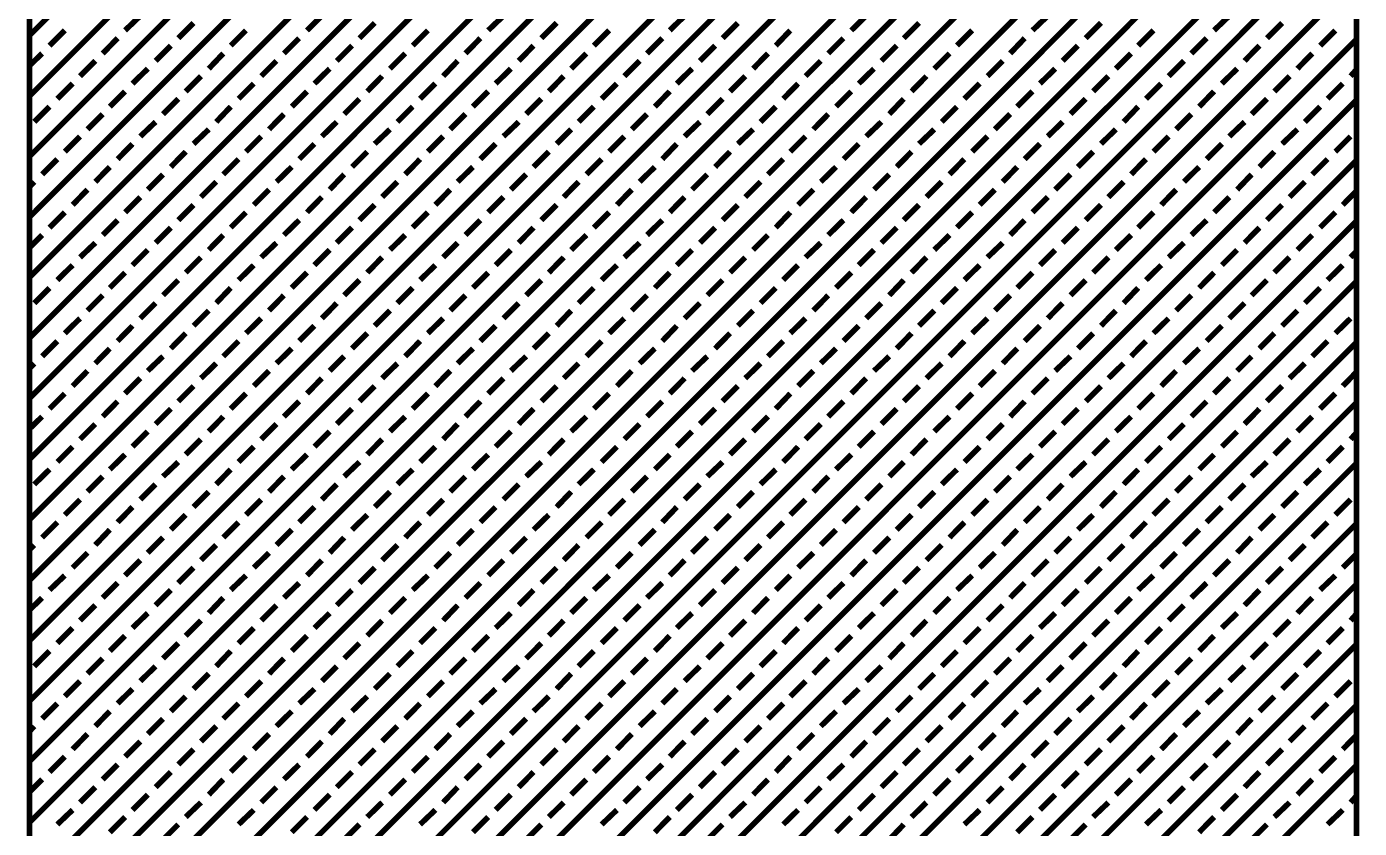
# Model space of a CAD drawing. Extents: x 2 to 176, y -19 to 159.
# Drawn here: x 110.987 to 111.897, y 119.776 to 120.324 of the extents above; entities that cross this region are included whole.
import ezdxf

# ---------------------------------------------------------------- set-up
doc = ezdxf.new("R2010")
doc.units = 0
doc.layers.add('BG_SILKSCREEN_TOP', color=7, linetype='CONTINUOUS')

msp = doc.modelspace()

# ---------------------------------------------------------------- linework, layer by layer
at = {"layer": 'BG_SILKSCREEN_TOP', "const_width": 0.00381}
for points in [[(110.989364, 121.283476), (110.989364, 117.967252)], [(111.895382, 119.561356), (111.895382, 121.283476)], [(110.989364, 120.317514), (111.895382, 121.223532)], [(110.989364, 120.276112), (111.895382, 121.182384)], [(110.989364, 120.234964), (111.895382, 121.140728)], [(110.989364, 120.193562), (111.895382, 121.099834)], [(110.989364, 120.152414), (111.895382, 121.058178)], [(110.989364, 120.111012), (111.895382, 121.01703)], [(110.989364, 120.069864), (111.895382, 120.975628)], [(110.989364, 120.028208), (111.895382, 120.93448)], [(110.989364, 119.98706), (111.895382, 120.893078)], [(110.989364, 119.945658), (111.895382, 120.85193)], [(110.989364, 119.90451), (111.895382, 120.810274)], [(110.989364, 119.863108), (111.895382, 120.769126)], [(110.989364, 119.82196), (111.895382, 120.727724)], [(110.989364, 119.780304), (111.895382, 120.686576)], [(110.989364, 119.73941), (111.895382, 120.645174)], [(110.989364, 119.698262), (111.895382, 120.604026)], [(110.989364, 119.656606), (111.895382, 120.562624)], [(110.989364, 119.615458), (111.895382, 120.521476)], [(110.989364, 119.574056), (111.895382, 120.480328)], [(110.989364, 119.532908), (111.895382, 120.438672)], [(110.989364, 119.491506), (111.895382, 120.397524)], [(110.989364, 119.450358), (111.895382, 120.356122)], [(111.054642, 120.32107), (111.065056, 120.330976)], [(111.090964, 120.315736), (111.101378, 120.32615)], [(111.178848, 120.32107), (111.189008, 120.330976)], [(111.214662, 120.315736), (111.225076, 120.32615)], [(111.302546, 120.32107), (111.31296, 120.330976)], [(111.338868, 120.315736), (111.349282, 120.32615)], [(111.426498, 120.32107), (111.436658, 120.330976)], [(111.462566, 120.315736), (111.47298, 120.32615)], [(111.55045, 120.32107), (111.56061, 120.330976)], [(111.586264, 120.315736), (111.596678, 120.32615)], [(111.674148, 120.32107), (111.684562, 120.330976)], [(111.71047, 120.315736), (111.720884, 120.32615)], [(111.7981, 120.32107), (111.808514, 120.330976)], [(111.834168, 120.315736), (111.844582, 120.32615)], [(110.989364, 119.408702), (111.895382, 120.314974)], [(111.00308, 120.310656), (111.013494, 120.32107)], [(111.039402, 120.305322), (111.049562, 120.315736)], [(111.126778, 120.310656), (111.137192, 120.32107)], [(111.1631, 120.305322), (111.173514, 120.315736)], [(111.250984, 120.310656), (111.261398, 120.32107)], [(111.287052, 120.305322), (111.297212, 120.315736)], [(111.374682, 120.310656), (111.385096, 120.32107)], [(111.411004, 120.305322), (111.421418, 120.315736)], [(111.498888, 120.310656), (111.508794, 120.32107)], [(111.534702, 120.305322), (111.545116, 120.315736)], [(111.622586, 120.310656), (111.633, 120.32107)], [(111.658908, 120.305322), (111.668814, 120.315736)], [(111.746284, 120.310656), (111.756698, 120.32107)], [(111.782606, 120.305322), (111.79302, 120.315736)], [(111.87049, 120.310656), (111.880904, 120.32107)], [(110.989364, 120.29694), (110.998, 120.305322)], [(111.07547, 120.300242), (111.085884, 120.310656)], [(111.111792, 120.294908), (111.121698, 120.305322)], [(111.199168, 120.300242), (111.209582, 120.310656)], [(111.23549, 120.294908), (111.245904, 120.305322)], [(111.323374, 120.300242), (111.333534, 120.310656)], [(111.359188, 120.294908), (111.369602, 120.305322)], [(111.447072, 120.300242), (111.457486, 120.310656)], [(111.483394, 120.294908), (111.493554, 120.305322)], [(111.571024, 120.300242), (111.581438, 120.310656)], [(111.607092, 120.294908), (111.617506, 120.305322)], [(111.694722, 120.300242), (111.705136, 120.310656)], [(111.731044, 120.294908), (111.741458, 120.305322)], [(111.818928, 120.300242), (111.829088, 120.310656)], [(111.854996, 120.294908), (111.865156, 120.305322)], [(111.023908, 120.289828), (111.034322, 120.300242)], [(111.147606, 120.289828), (111.15802, 120.300242)], [(111.271812, 120.289828), (111.281718, 120.300242)], [(111.39551, 120.289828), (111.405924, 120.300242)], [(111.519208, 120.289828), (111.529622, 120.300242)], [(111.643414, 120.289828), (111.653828, 120.300242)], [(111.767112, 120.289828), (111.777526, 120.300242)], [(111.059722, 120.284748), (111.070136, 120.294908)], [(111.096044, 120.279414), (111.106458, 120.289828)], [(111.183928, 120.284748), (111.194342, 120.294908)], [(111.219996, 120.279414), (111.230156, 120.289828)], [(111.307626, 120.284748), (111.31804, 120.294908)], [(111.343948, 120.279414), (111.354108, 120.289828)], [(111.431324, 120.284748), (111.441738, 120.294908)], [(111.467646, 120.279414), (111.47806, 120.289828)], [(111.55553, 120.284748), (111.565944, 120.294908)], [(111.591598, 120.279414), (111.601758, 120.289828)], [(111.679228, 120.284748), (111.689642, 120.294908)], [(111.71555, 120.279414), (111.725964, 120.289828)], [(111.803434, 120.284748), (111.813848, 120.294908)], [(111.839248, 120.279414), (111.849662, 120.289828)], [(111.891318, 120.289828), (111.895382, 120.2944)], [(111.008414, 120.274334), (111.018828, 120.284748)], [(111.044228, 120.269), (111.054642, 120.279414)], [(111.132112, 120.274334), (111.142526, 120.284748)], [(111.168434, 120.269), (111.178848, 120.279414)], [(111.256064, 120.274334), (111.266478, 120.284748)], [(111.292132, 120.269), (111.302546, 120.279414)], [(111.380016, 120.274334), (111.39043, 120.284748)], [(111.416338, 120.269), (111.426498, 120.279414)], [(111.503968, 120.274334), (111.514128, 120.284748)], [(111.540036, 120.269), (111.55045, 120.279414)], [(111.627666, 120.274334), (111.63808, 120.284748)], [(111.663734, 120.269), (111.674148, 120.279414)], [(111.751618, 120.274334), (111.762032, 120.284748)], [(111.78794, 120.269), (111.7981, 120.279414)], [(111.87557, 120.274334), (111.885984, 120.284748)], [(110.989364, 119.367808), (111.895382, 120.273572)], [(110.992666, 120.258586), (111.00308, 120.269)], [(111.08055, 120.26392), (111.090964, 120.274334)], [(111.116872, 120.258586), (111.126778, 120.269)], [(111.204248, 120.26392), (111.214662, 120.274334)], [(111.24057, 120.258586), (111.250984, 120.269)], [(111.328454, 120.26392), (111.338868, 120.274334)], [(111.364268, 120.258586), (111.374682, 120.269)], [(111.452152, 120.26392), (111.462566, 120.274334)], [(111.488474, 120.258586), (111.498888, 120.269)], [(111.576358, 120.26392), (111.586264, 120.274334)], [(111.612172, 120.258586), (111.622586, 120.269)], [(111.700056, 120.26392), (111.71047, 120.274334)], [(111.736378, 120.258586), (111.746284, 120.269)], [(111.823754, 120.26392), (111.834168, 120.274334)], [(111.860076, 120.258586), (111.87049, 120.269)], [(111.028988, 120.253506), (111.039402, 120.26392)], [(111.15294, 120.253506), (111.1631, 120.26392)], [(111.276638, 120.253506), (111.287052, 120.26392)], [(111.40059, 120.253506), (111.411004, 120.26392)], [(111.524542, 120.253506), (111.534702, 120.26392)], [(111.648494, 120.253506), (111.658908, 120.26392)], [(111.772192, 120.253506), (111.782606, 120.26392)], [(111.065056, 120.24868), (111.07547, 120.258586)], [(111.101378, 120.2436), (111.111792, 120.253506)], [(111.189008, 120.24868), (111.199168, 120.258586)], [(111.225076, 120.2436), (111.23549, 120.253506)], [(111.31296, 120.24868), (111.323374, 120.258586)], [(111.349282, 120.2436), (111.359188, 120.253506)], [(111.436658, 120.24868), (111.447072, 120.258586)], [(111.47298, 120.2436), (111.483394, 120.253506)], [(111.56061, 120.24868), (111.571024, 120.258586)], [(111.596678, 120.2436), (111.607092, 120.253506)], [(111.684562, 120.24868), (111.694722, 120.258586)], [(111.720884, 120.2436), (111.731044, 120.253506)], [(111.808514, 120.24868), (111.818928, 120.258586)], [(111.844582, 120.2436), (111.854996, 120.253506)], [(111.013494, 120.238266), (111.023908, 120.24868)], [(111.049562, 120.233186), (111.059722, 120.2436)], [(111.137192, 120.238266), (111.147606, 120.24868)], [(111.173514, 120.233186), (111.183928, 120.2436)], [(111.261398, 120.238266), (111.271812, 120.24868)], [(111.297212, 120.233186), (111.307626, 120.2436)], [(111.385096, 120.238266), (111.39551, 120.24868)], [(111.421418, 120.233186), (111.431324, 120.2436)], [(111.508794, 120.238266), (111.519208, 120.24868)], [(111.545116, 120.233186), (111.55553, 120.2436)], [(111.633, 120.238266), (111.643414, 120.24868)], [(111.668814, 120.233186), (111.679228, 120.2436)], [(111.756698, 120.238266), (111.767112, 120.24868)], [(111.79302, 120.233186), (111.803434, 120.2436)], [(111.880904, 120.238266), (111.891318, 120.24868)], [(110.989364, 119.326152), (111.895382, 120.232424)], [(110.998, 120.222772), (111.008414, 120.233186)], [(111.085884, 120.227852), (111.096044, 120.238266)], [(111.121698, 120.222772), (111.132112, 120.233186)], [(111.209582, 120.227852), (111.219996, 120.238266)], [(111.245904, 120.222772), (111.256064, 120.233186)], [(111.333534, 120.227852), (111.343948, 120.238266)], [(111.369602, 120.222772), (111.380016, 120.233186)], [(111.457486, 120.227852), (111.467646, 120.238266)], [(111.493554, 120.222772), (111.503968, 120.233186)], [(111.581438, 120.227852), (111.591598, 120.238266)], [(111.617506, 120.222772), (111.627666, 120.233186)], [(111.705136, 120.227852), (111.71555, 120.238266)], [(111.741458, 120.222772), (111.751618, 120.233186)], [(111.829088, 120.227852), (111.839248, 120.238266)], [(111.865156, 120.222772), (111.87557, 120.233186)], [(111.034322, 120.217692), (111.044228, 120.227852)], [(111.070136, 120.212358), (111.08055, 120.222772)], [(111.15802, 120.217692), (111.168434, 120.227852)], [(111.194342, 120.212358), (111.204248, 120.222772)], [(111.281718, 120.217692), (111.292132, 120.227852)], [(111.31804, 120.212358), (111.328454, 120.222772)], [(111.405924, 120.217692), (111.416338, 120.227852)], [(111.441738, 120.212358), (111.452152, 120.222772)], [(111.529622, 120.217692), (111.540036, 120.227852)], [(111.565944, 120.212358), (111.576358, 120.222772)], [(111.653828, 120.217692), (111.663734, 120.227852)], [(111.689642, 120.212358), (111.700056, 120.222772)], [(111.777526, 120.217692), (111.78794, 120.227852)], [(111.813848, 120.212358), (111.823754, 120.222772)], [(110.989364, 120.214136), (110.992666, 120.217692)], [(111.106458, 120.207278), (111.116872, 120.217692)], [(111.230156, 120.207278), (111.24057, 120.217692)], [(111.354108, 120.207278), (111.364268, 120.217692)], [(111.47806, 120.207278), (111.488474, 120.217692)], [(111.601758, 120.207278), (111.612172, 120.217692)], [(111.725964, 120.207278), (111.736378, 120.217692)], [(111.849662, 120.207278), (111.860076, 120.217692)], [(111.018828, 120.201944), (111.028988, 120.212358)], [(111.054642, 120.196864), (111.065056, 120.207278)], [(111.142526, 120.201944), (111.15294, 120.212358)], [(111.178848, 120.196864), (111.189008, 120.207278)], [(111.266478, 120.201944), (111.276638, 120.212358)], [(111.302546, 120.196864), (111.31296, 120.207278)], [(111.39043, 120.201944), (111.40059, 120.212358)], [(111.426498, 120.196864), (111.436658, 120.207278)], [(111.514128, 120.201944), (111.524542, 120.212358)], [(111.55045, 120.196864), (111.56061, 120.207278)], [(111.63808, 120.201944), (111.648494, 120.212358)], [(111.674148, 120.196864), (111.684562, 120.207278)], [(111.762032, 120.201944), (111.772192, 120.212358)], [(111.7981, 120.196864), (111.808514, 120.207278)], [(111.885984, 120.201944), (111.895382, 120.211596)], [(111.00308, 120.18645), (111.013494, 120.196864)], [(111.090964, 120.19153), (111.101378, 120.201944)], [(111.126778, 120.18645), (111.137192, 120.196864)], [(111.214662, 120.19153), (111.225076, 120.201944)], [(111.250984, 120.18645), (111.261398, 120.196864)], [(111.338868, 120.19153), (111.349282, 120.201944)], [(111.374682, 120.18645), (111.385096, 120.196864)], [(111.462566, 120.19153), (111.47298, 120.201944)], [(111.498888, 120.18645), (111.508794, 120.196864)], [(111.586264, 120.19153), (111.596678, 120.201944)], [(111.622586, 120.18645), (111.633, 120.196864)], [(111.71047, 120.19153), (111.720884, 120.201944)], [(111.746284, 120.18645), (111.756698, 120.196864)], [(111.834168, 120.19153), (111.844582, 120.201944)], [(111.87049, 120.18645), (111.880904, 120.196864)], [(110.989364, 119.285004), (111.895382, 120.191022)], [(111.039402, 120.18137), (111.049562, 120.19153)], [(111.07547, 120.176036), (111.085884, 120.18645)], [(111.1631, 120.18137), (111.173514, 120.19153)], [(111.199168, 120.176036), (111.209582, 120.18645)], [(111.287052, 120.18137), (111.297212, 120.19153)], [(111.323374, 120.176036), (111.333534, 120.18645)], [(111.411004, 120.18137), (111.421418, 120.19153)], [(111.447072, 120.176036), (111.457486, 120.18645)], [(111.534702, 120.18137), (111.545116, 120.19153)], [(111.571024, 120.176036), (111.581438, 120.18645)], [(111.658908, 120.18137), (111.668814, 120.19153)], [(111.694722, 120.176036), (111.705136, 120.18645)], [(111.782606, 120.18137), (111.79302, 120.19153)], [(111.818928, 120.176036), (111.829088, 120.18645)], [(110.989364, 120.172734), (110.998, 120.18137)], [(111.111792, 120.17121), (111.121698, 120.18137)], [(111.23549, 120.17121), (111.245904, 120.18137)], [(111.359188, 120.17121), (111.369602, 120.18137)], [(111.483394, 120.17121), (111.493554, 120.18137)], [(111.607092, 120.17121), (111.617506, 120.18137)], [(111.731044, 120.17121), (111.741458, 120.18137)], [(111.854996, 120.17121), (111.865156, 120.18137)], [(111.023908, 120.16613), (111.034322, 120.176036)], [(111.059722, 120.160796), (111.070136, 120.17121)], [(111.147606, 120.16613), (111.15802, 120.176036)], [(111.183928, 120.160796), (111.194342, 120.17121)], [(111.271812, 120.16613), (111.281718, 120.176036)], [(111.307626, 120.160796), (111.31804, 120.17121)], [(111.39551, 120.16613), (111.405924, 120.176036)], [(111.431324, 120.160796), (111.441738, 120.17121)], [(111.519208, 120.16613), (111.529622, 120.176036)], [(111.55553, 120.160796), (111.565944, 120.17121)], [(111.643414, 120.16613), (111.653828, 120.176036)], [(111.679228, 120.160796), (111.689642, 120.17121)], [(111.767112, 120.16613), (111.777526, 120.176036)], [(111.803434, 120.160796), (111.813848, 120.17121)], [(111.891318, 120.16613), (111.895382, 120.170448)], [(111.008414, 120.150636), (111.018828, 120.160796)], [(111.096044, 120.155716), (111.106458, 120.16613)], [(111.132112, 120.150636), (111.142526, 120.160796)], [(111.219996, 120.155716), (111.230156, 120.16613)], [(111.256064, 120.150636), (111.266478, 120.160796)], [(111.343948, 120.155716), (111.354108, 120.16613)], [(111.380016, 120.150636), (111.39043, 120.160796)], [(111.467646, 120.155716), (111.47806, 120.16613)], [(111.503968, 120.150636), (111.514128, 120.160796)], [(111.591598, 120.155716), (111.601758, 120.16613)], [(111.627666, 120.150636), (111.63808, 120.160796)], [(111.71555, 120.155716), (111.725964, 120.16613)], [(111.751618, 120.150636), (111.762032, 120.160796)], [(111.839248, 120.155716), (111.849662, 120.16613)], [(111.87557, 120.150636), (111.885984, 120.160796)], [(111.044228, 120.145302), (111.054642, 120.155716)], [(111.08055, 120.140222), (111.090964, 120.150636)], [(111.168434, 120.145302), (111.178848, 120.155716)], [(111.204248, 120.140222), (111.214662, 120.150636)], [(111.292132, 120.145302), (111.302546, 120.155716)], [(111.328454, 120.140222), (111.338868, 120.150636)], [(111.416338, 120.145302), (111.426498, 120.155716)], [(111.452152, 120.140222), (111.462566, 120.150636)], [(111.540036, 120.145302), (111.55045, 120.155716)], [(111.576358, 120.140222), (111.586264, 120.150636)], [(111.663734, 120.145302), (111.674148, 120.155716)], [(111.700056, 120.140222), (111.71047, 120.150636)], [(111.78794, 120.145302), (111.7981, 120.155716)], [(111.823754, 120.140222), (111.834168, 120.150636)], [(110.989364, 119.243602), (111.895382, 120.149874)], [(110.992666, 120.134888), (111.00308, 120.145302)], [(111.116872, 120.134888), (111.126778, 120.145302)], [(111.24057, 120.134888), (111.250984, 120.145302)], [(111.364268, 120.134888), (111.374682, 120.145302)], [(111.488474, 120.134888), (111.498888, 120.145302)], [(111.612172, 120.134888), (111.622586, 120.145302)], [(111.736378, 120.134888), (111.746284, 120.145302)], [(111.860076, 120.134888), (111.87049, 120.145302)], [(111.028988, 120.129808), (111.039402, 120.140222)], [(111.065056, 120.124474), (111.07547, 120.134888)], [(111.15294, 120.129808), (111.1631, 120.140222)], [(111.189008, 120.124474), (111.199168, 120.134888)], [(111.276638, 120.129808), (111.287052, 120.140222)], [(111.31296, 120.124474), (111.323374, 120.134888)], [(111.40059, 120.129808), (111.411004, 120.140222)], [(111.436658, 120.124474), (111.447072, 120.134888)], [(111.524542, 120.129808), (111.534702, 120.140222)], [(111.56061, 120.124474), (111.571024, 120.134888)], [(111.648494, 120.129808), (111.658908, 120.140222)], [(111.684562, 120.124474), (111.694722, 120.134888)], [(111.772192, 120.129808), (111.782606, 120.140222)], [(111.808514, 120.124474), (111.818928, 120.134888)], [(111.013494, 120.114314), (111.023908, 120.124474)], [(111.101378, 120.119394), (111.111792, 120.129808)], [(111.137192, 120.114314), (111.147606, 120.124474)], [(111.225076, 120.119394), (111.23549, 120.129808)], [(111.261398, 120.114314), (111.271812, 120.124474)], [(111.349282, 120.119394), (111.359188, 120.129808)], [(111.385096, 120.114314), (111.39551, 120.124474)], [(111.47298, 120.119394), (111.483394, 120.129808)], [(111.508794, 120.114314), (111.519208, 120.124474)], [(111.596678, 120.119394), (111.607092, 120.129808)], [(111.633, 120.114314), (111.643414, 120.124474)], [(111.720884, 120.119394), (111.731044, 120.129808)], [(111.756698, 120.114314), (111.767112, 120.124474)], [(111.844582, 120.119394), (111.854996, 120.129808)], [(111.880904, 120.114314), (111.891318, 120.124474)], [(111.049562, 120.10898), (111.059722, 120.119394)], [(111.085884, 120.1039), (111.096044, 120.114314)], [(111.173514, 120.10898), (111.183928, 120.119394)], [(111.209582, 120.1039), (111.219996, 120.114314)], [(111.297212, 120.10898), (111.307626, 120.119394)], [(111.333534, 120.1039), (111.343948, 120.114314)], [(111.421418, 120.10898), (111.431324, 120.119394)], [(111.457486, 120.1039), (111.467646, 120.114314)], [(111.545116, 120.10898), (111.55553, 120.119394)], [(111.581438, 120.1039), (111.591598, 120.114314)], [(111.668814, 120.10898), (111.679228, 120.119394)], [(111.705136, 120.1039), (111.71555, 120.114314)], [(111.79302, 120.10898), (111.803434, 120.119394)], [(111.829088, 120.1039), (111.839248, 120.114314)], [(110.989364, 119.202454), (111.895382, 120.108218)], [(110.998, 120.098566), (111.008414, 120.10898)], [(111.121698, 120.098566), (111.132112, 120.10898)], [(111.245904, 120.098566), (111.256064, 120.10898)], [(111.369602, 120.098566), (111.380016, 120.10898)], [(111.493554, 120.098566), (111.503968, 120.10898)], [(111.617506, 120.098566), (111.627666, 120.10898)], [(111.741458, 120.098566), (111.751618, 120.10898)], [(111.865156, 120.098566), (111.87557, 120.10898)], [(111.034322, 120.09374), (111.044228, 120.1039)], [(111.070136, 120.08866), (111.08055, 120.098566)], [(111.15802, 120.09374), (111.168434, 120.1039)], [(111.194342, 120.08866), (111.204248, 120.098566)], [(111.281718, 120.09374), (111.292132, 120.1039)], [(111.31804, 120.08866), (111.328454, 120.098566)], [(111.405924, 120.09374), (111.416338, 120.1039)], [(111.441738, 120.08866), (111.452152, 120.098566)], [(111.529622, 120.09374), (111.540036, 120.1039)], [(111.565944, 120.08866), (111.576358, 120.098566)], [(111.653828, 120.09374), (111.663734, 120.1039)], [(111.689642, 120.08866), (111.700056, 120.098566)], [(111.777526, 120.09374), (111.78794, 120.1039)], [(111.813848, 120.08866), (111.823754, 120.098566)], [(110.989364, 120.090184), (110.992666, 120.09374)], [(111.018828, 120.078246), (111.028988, 120.08866)], [(111.106458, 120.08358), (111.116872, 120.09374)], [(111.142526, 120.078246), (111.15294, 120.08866)], [(111.230156, 120.08358), (111.24057, 120.09374)], [(111.266478, 120.078246), (111.276638, 120.08866)], [(111.354108, 120.08358), (111.364268, 120.09374)], [(111.39043, 120.078246), (111.40059, 120.08866)], [(111.47806, 120.08358), (111.488474, 120.09374)], [(111.514128, 120.078246), (111.524542, 120.08866)], [(111.601758, 120.08358), (111.612172, 120.09374)], [(111.63808, 120.078246), (111.648494, 120.08866)], [(111.725964, 120.08358), (111.736378, 120.09374)], [(111.762032, 120.078246), (111.772192, 120.08866)], [(111.849662, 120.08358), (111.860076, 120.09374)], [(111.885984, 120.078246), (111.895382, 120.087898)], [(111.054642, 120.073166), (111.065056, 120.08358)], [(111.090964, 120.067832), (111.101378, 120.078246)], [(111.178848, 120.073166), (111.189008, 120.08358)], [(111.214662, 120.067832), (111.225076, 120.078246)], [(111.302546, 120.073166), (111.31296, 120.08358)], [(111.338868, 120.067832), (111.349282, 120.078246)], [(111.426498, 120.073166), (111.436658, 120.08358)], [(111.462566, 120.067832), (111.47298, 120.078246)], [(111.55045, 120.073166), (111.56061, 120.08358)], [(111.586264, 120.067832), (111.596678, 120.078246)], [(111.674148, 120.073166), (111.684562, 120.08358)], [(111.71047, 120.067832), (111.720884, 120.078246)], [(111.7981, 120.073166), (111.808514, 120.08358)], [(111.834168, 120.067832), (111.844582, 120.078246)], [(111.00308, 120.062752), (111.013494, 120.073166)], [(111.126778, 120.062752), (111.137192, 120.073166)], [(111.250984, 120.062752), (111.261398, 120.073166)], [(111.374682, 120.062752), (111.385096, 120.073166)], [(111.498888, 120.062752), (111.508794, 120.073166)], [(111.622586, 120.062752), (111.633, 120.073166)], [(111.746284, 120.062752), (111.756698, 120.073166)], [(111.87049, 120.062752), (111.880904, 120.073166)], [(110.989364, 119.161052), (111.895382, 120.06707)], [(111.039402, 120.057418), (111.049562, 120.067832)], [(111.07547, 120.052338), (111.085884, 120.062752)], [(111.1631, 120.057418), (111.173514, 120.067832)], [(111.199168, 120.052338), (111.209582, 120.062752)], [(111.287052, 120.057418), (111.297212, 120.067832)], [(111.323374, 120.052338), (111.333534, 120.062752)], [(111.411004, 120.057418), (111.421418, 120.067832)], [(111.447072, 120.052338), (111.457486, 120.062752)], [(111.534702, 120.057418), (111.545116, 120.067832)], [(111.571024, 120.052338), (111.581438, 120.062752)], [(111.658908, 120.057418), (111.668814, 120.067832)], [(111.694722, 120.052338), (111.705136, 120.062752)], [(111.782606, 120.057418), (111.79302, 120.067832)], [(111.818928, 120.052338), (111.829088, 120.062752)], [(110.989364, 120.049036), (110.998, 120.057418)], [(111.023908, 120.041924), (111.034322, 120.052338)], [(111.111792, 120.047258), (111.121698, 120.057418)], [(111.147606, 120.041924), (111.15802, 120.052338)], [(111.23549, 120.047258), (111.245904, 120.057418)], [(111.271812, 120.041924), (111.281718, 120.052338)], [(111.359188, 120.047258), (111.369602, 120.057418)], [(111.39551, 120.041924), (111.405924, 120.052338)], [(111.483394, 120.047258), (111.493554, 120.057418)], [(111.519208, 120.041924), (111.529622, 120.052338)], [(111.607092, 120.047258), (111.617506, 120.057418)], [(111.643414, 120.041924), (111.653828, 120.052338)], [(111.731044, 120.047258), (111.741458, 120.057418)], [(111.767112, 120.041924), (111.777526, 120.052338)], [(111.854996, 120.047258), (111.865156, 120.057418)], [(111.059722, 120.036844), (111.070136, 120.047258)], [(111.096044, 120.03151), (111.106458, 120.041924)], [(111.183928, 120.036844), (111.194342, 120.047258)], [(111.219996, 120.03151), (111.230156, 120.041924)], [(111.307626, 120.036844), (111.31804, 120.047258)], [(111.343948, 120.03151), (111.354108, 120.041924)], [(111.431324, 120.036844), (111.441738, 120.047258)], [(111.467646, 120.03151), (111.47806, 120.041924)], [(111.55553, 120.036844), (111.565944, 120.047258)], [(111.591598, 120.03151), (111.601758, 120.041924)], [(111.679228, 120.036844), (111.689642, 120.047258)], [(111.71555, 120.03151), (111.725964, 120.041924)], [(111.803434, 120.036844), (111.813848, 120.047258)], [(111.839248, 120.03151), (111.849662, 120.041924)], [(111.891318, 120.041924), (111.895382, 120.046496)], [(111.008414, 120.02643), (111.018828, 120.036844)], [(111.132112, 120.02643), (111.142526, 120.036844)], [(111.256064, 120.02643), (111.266478, 120.036844)], [(111.380016, 120.02643), (111.39043, 120.036844)], [(111.503968, 120.02643), (111.514128, 120.036844)], [(111.627666, 120.02643), (111.63808, 120.036844)], [(111.751618, 120.02643), (111.762032, 120.036844)], [(111.87557, 120.02643), (111.885984, 120.036844)], [(110.989364, 119.119904), (111.895382, 120.025668)], [(111.044228, 120.02135), (111.054642, 120.03151)], [(111.08055, 120.016524), (111.090964, 120.02643)], [(111.168434, 120.02135), (111.178848, 120.03151)], [(111.204248, 120.016524), (111.214662, 120.02643)], [(111.292132, 120.02135), (111.302546, 120.03151)], [(111.328454, 120.016524), (111.338868, 120.02643)], [(111.416338, 120.02135), (111.426498, 120.03151)], [(111.452152, 120.016524), (111.462566, 120.02643)], [(111.540036, 120.02135), (111.55045, 120.03151)], [(111.576358, 120.016524), (111.586264, 120.02643)], [(111.663734, 120.02135), (111.674148, 120.03151)], [(111.700056, 120.016524), (111.71047, 120.02643)], [(111.78794, 120.02135), (111.7981, 120.03151)], [(111.823754, 120.016524), (111.834168, 120.02643)], [(110.992666, 120.01119), (111.00308, 120.02135)], [(111.028988, 120.00611), (111.039402, 120.016524)], [(111.116872, 120.01119), (111.126778, 120.02135)], [(111.15294, 120.00611), (111.1631, 120.016524)], [(111.24057, 120.01119), (111.250984, 120.02135)], [(111.276638, 120.00611), (111.287052, 120.016524)], [(111.364268, 120.01119), (111.374682, 120.02135)], [(111.40059, 120.00611), (111.411004, 120.016524)], [(111.488474, 120.01119), (111.498888, 120.02135)], [(111.524542, 120.00611), (111.534702, 120.016524)], [(111.612172, 120.01119), (111.622586, 120.02135)], [(111.648494, 120.00611), (111.658908, 120.016524)], [(111.736378, 120.01119), (111.746284, 120.02135)], [(111.772192, 120.00611), (111.782606, 120.016524)], [(111.860076, 120.01119), (111.87049, 120.02135)], [(111.065056, 120.000776), (111.07547, 120.01119)], [(111.101378, 119.995696), (111.111792, 120.00611)], [(111.189008, 120.000776), (111.199168, 120.01119)], [(111.225076, 119.995696), (111.23549, 120.00611)], [(111.31296, 120.000776), (111.323374, 120.01119)], [(111.349282, 119.995696), (111.359188, 120.00611)], [(111.436658, 120.000776), (111.447072, 120.01119)], [(111.47298, 119.995696), (111.483394, 120.00611)], [(111.56061, 120.000776), (111.571024, 120.01119)], [(111.596678, 119.995696), (111.607092, 120.00611)], [(111.684562, 120.000776), (111.694722, 120.01119)], [(111.720884, 119.995696), (111.731044, 120.00611)], [(111.808514, 120.000776), (111.818928, 120.01119)], [(111.844582, 119.995696), (111.854996, 120.00611)], [(111.013494, 119.990362), (111.023908, 120.000776)], [(111.049562, 119.985282), (111.059722, 119.995696)], [(111.137192, 119.990362), (111.147606, 120.000776)], [(111.173514, 119.985282), (111.183928, 119.995696)], [(111.261398, 119.990362), (111.271812, 120.000776)], [(111.297212, 119.985282), (111.307626, 119.995696)], [(111.385096, 119.990362), (111.39551, 120.000776)], [(111.421418, 119.985282), (111.431324, 119.995696)], [(111.508794, 119.990362), (111.519208, 120.000776)], [(111.545116, 119.985282), (111.55553, 119.995696)], [(111.633, 119.990362), (111.643414, 120.000776)], [(111.668814, 119.985282), (111.679228, 119.995696)], [(111.756698, 119.990362), (111.767112, 120.000776)], [(111.79302, 119.985282), (111.803434, 119.995696)], [(111.880904, 119.990362), (111.891318, 120.000776)], [(111.085884, 119.980202), (111.096044, 119.990362)], [(111.209582, 119.980202), (111.219996, 119.990362)], [(111.333534, 119.980202), (111.343948, 119.990362)], [(111.457486, 119.980202), (111.467646, 119.990362)], [(111.581438, 119.980202), (111.591598, 119.990362)], [(111.705136, 119.980202), (111.71555, 119.990362)], [(111.829088, 119.980202), (111.839248, 119.990362)], [(110.989364, 119.078248), (111.895382, 119.98452)], [(110.998, 119.974868), (111.008414, 119.985282)], [(111.034322, 119.969788), (111.044228, 119.980202)], [(111.121698, 119.974868), (111.132112, 119.985282)], [(111.15802, 119.969788), (111.168434, 119.980202)], [(111.245904, 119.974868), (111.256064, 119.985282)], [(111.281718, 119.969788), (111.292132, 119.980202)], [(111.369602, 119.974868), (111.380016, 119.985282)], [(111.405924, 119.969788), (111.416338, 119.980202)], [(111.493554, 119.974868), (111.503968, 119.985282)], [(111.529622, 119.969788), (111.540036, 119.980202)], [(111.617506, 119.974868), (111.627666, 119.985282)], [(111.653828, 119.969788), (111.663734, 119.980202)], [(111.741458, 119.974868), (111.751618, 119.985282)], [(111.777526, 119.969788), (111.78794, 119.980202)], [(111.865156, 119.974868), (111.87557, 119.985282)], [(110.989364, 119.966486), (110.992666, 119.969788)], [(111.070136, 119.964454), (111.08055, 119.974868)], [(111.106458, 119.959374), (111.116872, 119.969788)], [(111.194342, 119.964454), (111.204248, 119.974868)], [(111.230156, 119.959374), (111.24057, 119.969788)], [(111.31804, 119.964454), (111.328454, 119.974868)], [(111.354108, 119.959374), (111.364268, 119.969788)], [(111.441738, 119.964454), (111.452152, 119.974868)], [(111.47806, 119.959374), (111.488474, 119.969788)], [(111.565944, 119.964454), (111.576358, 119.974868)], [(111.601758, 119.959374), (111.612172, 119.969788)], [(111.689642, 119.964454), (111.700056, 119.974868)], [(111.725964, 119.959374), (111.736378, 119.969788)], [(111.813848, 119.964454), (111.823754, 119.974868)], [(111.849662, 119.959374), (111.860076, 119.969788)], [(111.018828, 119.954294), (111.028988, 119.964454)], [(111.054642, 119.94896), (111.065056, 119.959374)], [(111.142526, 119.954294), (111.15294, 119.964454)], [(111.178848, 119.94896), (111.189008, 119.959374)], [(111.266478, 119.954294), (111.276638, 119.964454)], [(111.302546, 119.94896), (111.31296, 119.959374)], [(111.39043, 119.954294), (111.40059, 119.964454)], [(111.426498, 119.94896), (111.436658, 119.959374)], [(111.514128, 119.954294), (111.524542, 119.964454)], [(111.55045, 119.94896), (111.56061, 119.959374)], [(111.63808, 119.954294), (111.648494, 119.964454)], [(111.674148, 119.94896), (111.684562, 119.959374)], [(111.762032, 119.954294), (111.772192, 119.964454)], [(111.7981, 119.94896), (111.808514, 119.959374)], [(111.885984, 119.954294), (111.895382, 119.963692)], [(111.090964, 119.94388), (111.101378, 119.954294)], [(111.214662, 119.94388), (111.225076, 119.954294)], [(111.338868, 119.94388), (111.349282, 119.954294)], [(111.462566, 119.94388), (111.47298, 119.954294)], [(111.586264, 119.94388), (111.596678, 119.954294)], [(111.71047, 119.94388), (111.720884, 119.954294)], [(111.834168, 119.94388), (111.844582, 119.954294)], [(110.989364, 119.0371), (111.895382, 119.943118)], [(111.00308, 119.939054), (111.013494, 119.94896)], [(111.039402, 119.93372), (111.049562, 119.94388)], [(111.126778, 119.939054), (111.137192, 119.94896)], [(111.1631, 119.93372), (111.173514, 119.94388)], [(111.250984, 119.939054), (111.261398, 119.94896)], [(111.287052, 119.93372), (111.297212, 119.94388)], [(111.374682, 119.939054), (111.385096, 119.94896)], [(111.411004, 119.93372), (111.421418, 119.94388)], [(111.498888, 119.939054), (111.508794, 119.94896)], [(111.534702, 119.93372), (111.545116, 119.94388)], [(111.622586, 119.939054), (111.633, 119.94896)], [(111.658908, 119.93372), (111.668814, 119.94388)], [(111.746284, 119.939054), (111.756698, 119.94896)], [(111.782606, 119.93372), (111.79302, 119.94388)], [(111.87049, 119.939054), (111.880904, 119.94896)], [(110.989364, 119.925338), (110.998, 119.93372)], [(111.07547, 119.92864), (111.085884, 119.939054)], [(111.111792, 119.923306), (111.121698, 119.93372)], [(111.199168, 119.92864), (111.209582, 119.939054)], [(111.23549, 119.923306), (111.245904, 119.93372)], [(111.323374, 119.92864), (111.333534, 119.939054)], [(111.359188, 119.923306), (111.369602, 119.93372)], [(111.447072, 119.92864), (111.457486, 119.939054)], [(111.483394, 119.923306), (111.493554, 119.93372)], [(111.571024, 119.92864), (111.581438, 119.939054)], [(111.607092, 119.923306), (111.617506, 119.93372)], [(111.694722, 119.92864), (111.705136, 119.939054)], [(111.731044, 119.923306), (111.741458, 119.93372)], [(111.818928, 119.92864), (111.829088, 119.939054)], [(111.854996, 119.923306), (111.865156, 119.93372)], [(111.023908, 119.918226), (111.034322, 119.92864)], [(111.059722, 119.913146), (111.070136, 119.923306)], [(111.147606, 119.918226), (111.15802, 119.92864)], [(111.183928, 119.913146), (111.194342, 119.923306)], [(111.271812, 119.918226), (111.281718, 119.92864)], [(111.307626, 119.913146), (111.31804, 119.923306)], [(111.39551, 119.918226), (111.405924, 119.92864)], [(111.431324, 119.913146), (111.441738, 119.923306)], [(111.519208, 119.918226), (111.529622, 119.92864)], [(111.55553, 119.913146), (111.565944, 119.923306)], [(111.643414, 119.918226), (111.653828, 119.92864)], [(111.679228, 119.913146), (111.689642, 119.923306)], [(111.767112, 119.918226), (111.777526, 119.92864)], [(111.803434, 119.913146), (111.813848, 119.923306)], [(111.891318, 119.918226), (111.895382, 119.922798)], [(111.096044, 119.907812), (111.106458, 119.918226)], [(111.219996, 119.907812), (111.230156, 119.918226)], [(111.343948, 119.907812), (111.354108, 119.918226)], [(111.467646, 119.907812), (111.47806, 119.918226)], [(111.591598, 119.907812), (111.601758, 119.918226)], [(111.71555, 119.907812), (111.725964, 119.918226)], [(111.839248, 119.907812), (111.849662, 119.918226)], [(111.008414, 119.902732), (111.018828, 119.913146)], [(111.044228, 119.897398), (111.054642, 119.907812)], [(111.132112, 119.902732), (111.142526, 119.913146)], [(111.168434, 119.897398), (111.178848, 119.907812)], [(111.256064, 119.902732), (111.266478, 119.913146)], [(111.292132, 119.897398), (111.302546, 119.907812)], [(111.380016, 119.902732), (111.39043, 119.913146)], [(111.416338, 119.897398), (111.426498, 119.907812)], [(111.503968, 119.902732), (111.514128, 119.913146)], [(111.540036, 119.897398), (111.55045, 119.907812)], [(111.627666, 119.902732), (111.63808, 119.913146)], [(111.663734, 119.897398), (111.674148, 119.907812)], [(111.751618, 119.902732), (111.762032, 119.913146)], [(111.78794, 119.897398), (111.7981, 119.907812)], [(111.87557, 119.902732), (111.885984, 119.913146)], [(110.989364, 118.996206), (111.895382, 119.90197)], [(110.992666, 119.886984), (111.00308, 119.897398)], [(111.08055, 119.892318), (111.090964, 119.902732)], [(111.116872, 119.886984), (111.126778, 119.897398)], [(111.204248, 119.892318), (111.214662, 119.902732)], [(111.24057, 119.886984), (111.250984, 119.897398)], [(111.328454, 119.892318), (111.338868, 119.902732)], [(111.364268, 119.886984), (111.374682, 119.897398)], [(111.452152, 119.892318), (111.462566, 119.902732)], [(111.488474, 119.886984), (111.498888, 119.897398)], [(111.576358, 119.892318), (111.586264, 119.902732)], [(111.612172, 119.886984), (111.622586, 119.897398)], [(111.700056, 119.892318), (111.71047, 119.902732)], [(111.736378, 119.886984), (111.746284, 119.897398)], [(111.823754, 119.892318), (111.834168, 119.902732)], [(111.860076, 119.886984), (111.87049, 119.897398)], [(111.028988, 119.881904), (111.039402, 119.892318)], [(111.065056, 119.876824), (111.07547, 119.886984)], [(111.15294, 119.881904), (111.1631, 119.892318)], [(111.189008, 119.876824), (111.199168, 119.886984)], [(111.276638, 119.881904), (111.287052, 119.892318)], [(111.31296, 119.876824), (111.323374, 119.886984)], [(111.40059, 119.881904), (111.411004, 119.892318)], [(111.436658, 119.876824), (111.447072, 119.886984)], [(111.524542, 119.881904), (111.534702, 119.892318)], [(111.56061, 119.876824), (111.571024, 119.886984)], [(111.648494, 119.881904), (111.658908, 119.892318)], [(111.684562, 119.876824), (111.694722, 119.886984)], [(111.772192, 119.881904), (111.782606, 119.892318)], [(111.808514, 119.876824), (111.818928, 119.886984)], [(111.101378, 119.87149), (111.111792, 119.881904)], [(111.225076, 119.87149), (111.23549, 119.881904)], [(111.349282, 119.87149), (111.359188, 119.881904)], [(111.47298, 119.87149), (111.483394, 119.881904)], [(111.596678, 119.87149), (111.607092, 119.881904)], [(111.720884, 119.87149), (111.731044, 119.881904)], [(111.844582, 119.87149), (111.854996, 119.881904)], [(111.013494, 119.86641), (111.023908, 119.876824)], [(111.049562, 119.861584), (111.059722, 119.87149)], [(111.137192, 119.86641), (111.147606, 119.876824)], [(111.173514, 119.861584), (111.183928, 119.87149)], [(111.261398, 119.86641), (111.271812, 119.876824)], [(111.297212, 119.861584), (111.307626, 119.87149)], [(111.385096, 119.86641), (111.39551, 119.876824)], [(111.421418, 119.861584), (111.431324, 119.87149)], [(111.508794, 119.86641), (111.519208, 119.876824)], [(111.545116, 119.861584), (111.55553, 119.87149)], [(111.633, 119.86641), (111.643414, 119.876824)], [(111.668814, 119.861584), (111.679228, 119.87149)], [(111.756698, 119.86641), (111.767112, 119.876824)], [(111.79302, 119.861584), (111.803434, 119.87149)], [(111.880904, 119.86641), (111.891318, 119.876824)], [(110.989364, 118.95455), (111.895382, 119.860314)], [(110.998, 119.85117), (111.008414, 119.861584)], [(111.085884, 119.85625), (111.096044, 119.86641)], [(111.121698, 119.85117), (111.132112, 119.861584)], [(111.209582, 119.85625), (111.219996, 119.86641)], [(111.245904, 119.85117), (111.256064, 119.861584)], [(111.333534, 119.85625), (111.343948, 119.86641)], [(111.369602, 119.85117), (111.380016, 119.861584)], [(111.457486, 119.85625), (111.467646, 119.86641)], [(111.493554, 119.85117), (111.503968, 119.861584)], [(111.581438, 119.85625), (111.591598, 119.86641)], [(111.617506, 119.85117), (111.627666, 119.861584)], [(111.705136, 119.85625), (111.71555, 119.86641)], [(111.741458, 119.85117), (111.751618, 119.861584)], [(111.829088, 119.85625), (111.839248, 119.86641)], [(111.865156, 119.85117), (111.87557, 119.861584)], [(111.034322, 119.84609), (111.044228, 119.85625)], [(111.070136, 119.840756), (111.08055, 119.85117)], [(111.15802, 119.84609), (111.168434, 119.85625)], [(111.194342, 119.840756), (111.204248, 119.85117)], [(111.281718, 119.84609), (111.292132, 119.85625)], [(111.31804, 119.840756), (111.328454, 119.85117)], [(111.405924, 119.84609), (111.416338, 119.85625)], [(111.441738, 119.840756), (111.452152, 119.85117)], [(111.529622, 119.84609), (111.540036, 119.85625)], [(111.565944, 119.840756), (111.576358, 119.85117)], [(111.653828, 119.84609), (111.663734, 119.85625)], [(111.689642, 119.840756), (111.700056, 119.85117)], [(111.777526, 119.84609), (111.78794, 119.85625)], [(111.813848, 119.840756), (111.823754, 119.85117)], [(110.989364, 119.842534), (110.992666, 119.84609)], [(111.018828, 119.830342), (111.028988, 119.840756)], [(111.106458, 119.835676), (111.116872, 119.84609)], [(111.142526, 119.830342), (111.15294, 119.840756)], [(111.230156, 119.835676), (111.24057, 119.84609)], [(111.266478, 119.830342), (111.276638, 119.840756)], [(111.354108, 119.835676), (111.364268, 119.84609)], [(111.39043, 119.830342), (111.40059, 119.840756)], [(111.47806, 119.835676), (111.488474, 119.84609)], [(111.514128, 119.830342), (111.524542, 119.840756)], [(111.601758, 119.835676), (111.612172, 119.84609)], [(111.63808, 119.830342), (111.648494, 119.840756)], [(111.725964, 119.835676), (111.736378, 119.84609)], [(111.762032, 119.830342), (111.772192, 119.840756)], [(111.849662, 119.835676), (111.860076, 119.84609)], [(111.054642, 119.825262), (111.065056, 119.835676)], [(111.178848, 119.825262), (111.189008, 119.835676)], [(111.302546, 119.825262), (111.31296, 119.835676)], [(111.426498, 119.825262), (111.436658, 119.835676)], [(111.55045, 119.825262), (111.56061, 119.835676)], [(111.674148, 119.825262), (111.684562, 119.835676)], [(111.7981, 119.825262), (111.808514, 119.835676)], [(111.885984, 119.830342), (111.895382, 119.839994)], [(111.00308, 119.814848), (111.013494, 119.825262)], [(111.090964, 119.819928), (111.101378, 119.830342)], [(111.126778, 119.814848), (111.137192, 119.825262)], [(111.214662, 119.819928), (111.225076, 119.830342)], [(111.250984, 119.814848), (111.261398, 119.825262)], [(111.338868, 119.819928), (111.349282, 119.830342)], [(111.374682, 119.814848), (111.385096, 119.825262)], [(111.462566, 119.819928), (111.47298, 119.830342)], [(111.498888, 119.814848), (111.508794, 119.825262)], [(111.586264, 119.819928), (111.596678, 119.830342)], [(111.622586, 119.814848), (111.633, 119.825262)], [(111.71047, 119.819928), (111.720884, 119.830342)], [(111.746284, 119.814848), (111.756698, 119.825262)], [(111.834168, 119.819928), (111.844582, 119.830342)], [(111.87049, 119.814848), (111.880904, 119.825262)], [(110.989364, 118.913402), (111.895382, 119.81942)], [(111.039402, 119.809768), (111.049562, 119.819928)], [(111.07547, 119.804434), (111.085884, 119.814848)], [(111.1631, 119.809768), (111.173514, 119.819928)], [(111.199168, 119.804434), (111.209582, 119.814848)], [(111.287052, 119.809768), (111.297212, 119.819928)], [(111.323374, 119.804434), (111.333534, 119.814848)], [(111.411004, 119.809768), (111.421418, 119.819928)], [(111.447072, 119.804434), (111.457486, 119.814848)], [(111.534702, 119.809768), (111.545116, 119.819928)], [(111.571024, 119.804434), (111.581438, 119.814848)], [(111.658908, 119.809768), (111.668814, 119.819928)], [(111.694722, 119.804434), (111.705136, 119.814848)], [(111.782606, 119.809768), (111.79302, 119.819928)], [(111.818928, 119.804434), (111.829088, 119.814848)], [(110.989364, 119.801132), (110.998, 119.809768)], [(111.023908, 119.79402), (111.034322, 119.804434)], [(111.111792, 119.799354), (111.121698, 119.809768)], [(111.147606, 119.79402), (111.15802, 119.804434)], [(111.23549, 119.799354), (111.245904, 119.809768)], [(111.271812, 119.79402), (111.281718, 119.804434)], [(111.359188, 119.799354), (111.369602, 119.809768)], [(111.39551, 119.79402), (111.405924, 119.804434)], [(111.483394, 119.799354), (111.493554, 119.809768)], [(111.519208, 119.79402), (111.529622, 119.804434)], [(111.607092, 119.799354), (111.617506, 119.809768)], [(111.643414, 119.79402), (111.653828, 119.804434)], [(111.731044, 119.799354), (111.741458, 119.809768)], [(111.767112, 119.79402), (111.777526, 119.804434)], [(111.854996, 119.799354), (111.865156, 119.809768)], [(111.059722, 119.78894), (111.070136, 119.799354)], [(111.183928, 119.78894), (111.194342, 119.799354)], [(111.307626, 119.78894), (111.31804, 119.799354)], [(111.431324, 119.78894), (111.441738, 119.799354)], [(111.55553, 119.78894), (111.565944, 119.799354)], [(111.679228, 119.78894), (111.689642, 119.799354)], [(111.803434, 119.78894), (111.813848, 119.799354)], [(111.891318, 119.79402), (111.895382, 119.798592)], [(111.008414, 119.779034), (111.018828, 119.78894)], [(111.096044, 119.784114), (111.106458, 119.79402)], [(111.132112, 119.779034), (111.142526, 119.78894)], [(111.219996, 119.784114), (111.230156, 119.79402)], [(111.256064, 119.779034), (111.266478, 119.78894)], [(111.343948, 119.784114), (111.354108, 119.79402)], [(111.380016, 119.779034), (111.39043, 119.78894)], [(111.467646, 119.784114), (111.47806, 119.79402)], [(111.503968, 119.779034), (111.514128, 119.78894)], [(111.591598, 119.784114), (111.601758, 119.79402)], [(111.627666, 119.779034), (111.63808, 119.78894)], [(111.71555, 119.784114), (111.725964, 119.79402)], [(111.751618, 119.779034), (111.762032, 119.78894)], [(111.839248, 119.784114), (111.849662, 119.79402)], [(111.87557, 119.779034), (111.885984, 119.78894)], [(111.044228, 119.7737), (111.054642, 119.784114)], [(111.08055, 119.76862), (111.090964, 119.779034)], [(111.168434, 119.7737), (111.178848, 119.784114)], [(111.204248, 119.76862), (111.214662, 119.779034)], [(111.292132, 119.7737), (111.302546, 119.784114)], [(111.328454, 119.76862), (111.338868, 119.779034)], [(111.416338, 119.7737), (111.426498, 119.784114)], [(111.452152, 119.76862), (111.462566, 119.779034)], [(111.540036, 119.7737), (111.55045, 119.784114)], [(111.576358, 119.76862), (111.586264, 119.779034)], [(111.663734, 119.7737), (111.674148, 119.784114)], [(111.700056, 119.76862), (111.71047, 119.779034)], [(111.78794, 119.7737), (111.7981, 119.784114)], [(111.823754, 119.76862), (111.834168, 119.779034)]]:
    msp.add_lwpolyline(points, dxfattribs=at)

doc.saveas('drawing.dxf')
